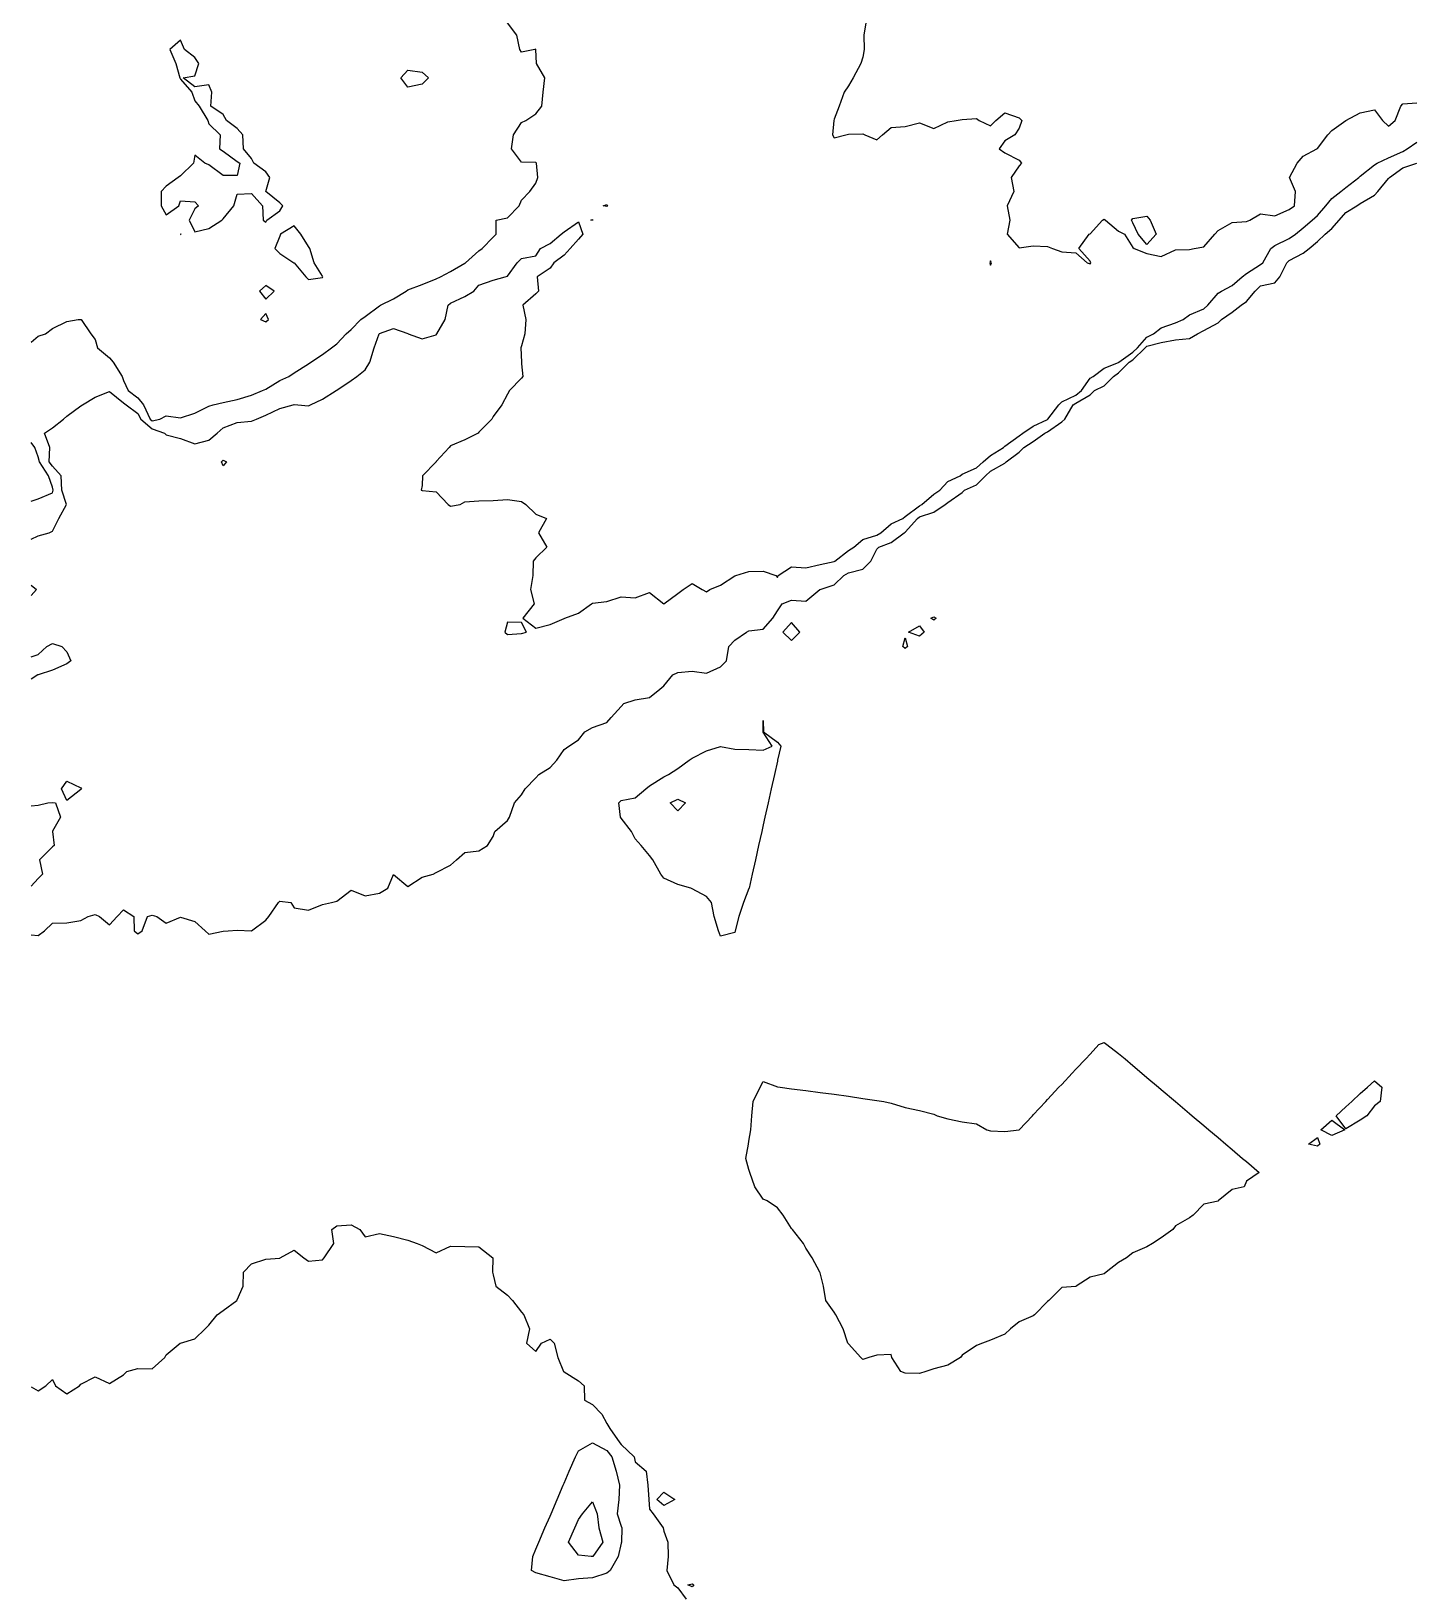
# Model space of a CAD drawing. Header units: metres. Extents: x 2681030 to 2681330, y 1246000 to 1246290.
# Drawn here: x 2681030 to 2681078.7, y 1246109 to 1246163.9 of the extents above; entities that cross this region are included whole.
import ezdxf

# ---------------------------------------------------------------- set-up
doc = ezdxf.new("R2010")
doc.units = ezdxf.units.M
doc.layers.add('BASIS_HOEHENLINIEN', color=8, linetype='Continuous')

msp = doc.modelspace()

# ---------------------------------------------------------------- linework, layer by layer
at = {"layer": 'BASIS_HOEHENLINIEN'}
for points, elevation in [([(2681030, 1246152.957), (2681030.25, 1246153.167), (2681030.508, 1246153.25), (2681030.75, 1246153.439), (2681031.25, 1246153.682), (2681031.653, 1246153.75), (2681031.75, 1246153.754), (2681031.753, 1246153.75), (2681032.102, 1246153.25), (2681032.25, 1246153.052), (2681032.329, 1246152.75), (2681032.75, 1246152.403), (2681032.888, 1246152.25), (2681033.194, 1246151.75), (2681033.25, 1246151.609), (2681033.41, 1246151.25), (2681033.75, 1246150.991), (2681033.955, 1246150.75), (2681034.181, 1246150.25), (2681034.25, 1246150.191), (2681034.524, 1246150.25), (2681034.75, 1246150.366), (2681035.25, 1246150.29), (2681035.75, 1246150.458), (2681036.25, 1246150.707), (2681036.402, 1246150.75), (2681036.75, 1246150.828), (2681037.25, 1246150.936), (2681037.75, 1246151.086), (2681038.136, 1246151.25), (2681038.25, 1246151.305), (2681038.75, 1246151.611), (2681039.065, 1246151.75), (2681039.25, 1246151.875), (2681039.75, 1246152.194), (2681039.835, 1246152.25), (2681040.25, 1246152.524), (2681040.56, 1246152.75), (2681040.75, 1246152.896), (2681041.08, 1246153.25), (2681041.25, 1246153.398), (2681041.594, 1246153.75), (2681041.75, 1246153.858), (2681042.25, 1246154.233), (2681042.292, 1246154.25), (2681042.75, 1246154.474), (2681043.187, 1246154.75), (2681043.25, 1246154.793), (2681043.75, 1246154.981), (2681044.25, 1246155.182), (2681044.397, 1246155.25), (2681044.75, 1246155.441), (2681045.25, 1246155.737), (2681045.272, 1246155.75), (2681045.75, 1246156.162), (2681045.859, 1246156.25), (2681046.25, 1246156.645), (2681046.353, 1246156.75), (2681046.357, 1246157.25), (2681046.75, 1246157.322), (2681047.161, 1246157.75), (2681047.25, 1246157.954), (2681047.541, 1246158.25), (2681047.75, 1246158.547), (2681047.823, 1246158.75), (2681047.771, 1246159.25), (2681047.75, 1246159.275), (2681047.25, 1246159.288), (2681046.897, 1246159.75), (2681046.961, 1246160.25), (2681047.25, 1246160.676), (2681047.399, 1246160.75), (2681047.75, 1246160.985), (2681047.96, 1246161.25), (2681048.005, 1246161.75), (2681048.073, 1246162.25), (2681047.77, 1246162.75), (2681047.755, 1246163.25), (2681047.75, 1246163.257), (2681047.714, 1246163.25), (2681047.25, 1246163.157), (2681047.189, 1246163.25), (2681047.089, 1246163.75), (2681046.75, 1246164.191)], 430.5), ([(2681059.371, 1246164.25), (2681059.286, 1246163.75), (2681059.307, 1246163.25), (2681059.25, 1246162.976), (2681059.183, 1246162.75), (2681058.912, 1246162.25), (2681058.75, 1246161.964), (2681058.6, 1246161.75), (2681058.424, 1246161.25), (2681058.25, 1246160.794), (2681058.236, 1246160.75), (2681058.186, 1246160.25), (2681058.25, 1246160.141), (2681058.657, 1246160.25), (2681058.75, 1246160.271), (2681059.25, 1246160.278), (2681059.325, 1246160.25), (2681059.75, 1246160.071), (2681059.945, 1246160.25), (2681060.25, 1246160.509), (2681060.75, 1246160.54), (2681061.25, 1246160.664), (2681061.75, 1246160.474), (2681062.25, 1246160.707), (2681062.543, 1246160.75), (2681062.75, 1246160.783), (2681063.25, 1246160.815), (2681063.346, 1246160.75), (2681063.75, 1246160.562), (2681063.936, 1246160.75), (2681064.25, 1246161.018), (2681064.75, 1246160.847), (2681064.846, 1246160.75), (2681064.75, 1246160.476), (2681064.608, 1246160.25), (2681064.25, 1246160.031), (2681064.056, 1246159.75), (2681064.25, 1246159.61), (2681064.75, 1246159.359), (2681064.831, 1246159.25), (2681064.75, 1246159.151), (2681064.468, 1246158.75), (2681064.563, 1246158.25), (2681064.331, 1246157.75), (2681064.424, 1246157.25), (2681064.338, 1246156.75), (2681064.75, 1246156.272), (2681065.25, 1246156.34), (2681065.75, 1246156.314), (2681065.922, 1246156.25), (2681066.25, 1246156.131), (2681066.75, 1246156.091), (2681067.15, 1246155.75), (2681067.25, 1246155.71), (2681067.279, 1246155.75), (2681067.25, 1246155.809), (2681066.849, 1246156.25), (2681067.217, 1246156.75), (2681067.25, 1246156.765), (2681067.692, 1246157.25), (2681067.75, 1246157.277), (2681067.791, 1246157.25), (2681068.25, 1246156.863), (2681068.455, 1246156.75), (2681068.75, 1246156.285), (2681068.806, 1246156.25), (2681069.25, 1246156.076), (2681069.75, 1246155.962), (2681070.25, 1246156.201), (2681070.75, 1246156.216), (2681070.912, 1246156.25), (2681071.25, 1246156.313), (2681071.634, 1246156.75), (2681071.75, 1246156.883), (2681072.25, 1246157.167), (2681072.75, 1246157.204), (2681072.875, 1246157.25), (2681073.25, 1246157.464), (2681073.75, 1246157.398), (2681074.25, 1246157.618), (2681074.445, 1246157.75), (2681074.47, 1246158.25), (2681074.27, 1246158.75), (2681074.532, 1246159.25), (2681074.75, 1246159.498), (2681075.222, 1246159.75), (2681075.25, 1246159.769), (2681075.616, 1246160.25), (2681075.75, 1246160.394), (2681076.25, 1246160.75), (2681076.25, 1246160.75), (2681076.75, 1246161.025), (2681077.25, 1246161.121), (2681077.537, 1246160.75), (2681077.75, 1246160.556), (2681077.978, 1246160.75), (2681078.182, 1246161.25), (2681078.25, 1246161.339), (2681078.75, 1246161.376)], 430.5), ([(2681038.25, 1246157.178), (2681038.287, 1246157.25), (2681038.75, 1246157.577), (2681038.846, 1246157.75), (2681038.75, 1246157.852), (2681038.254, 1246158.25), (2681038.396, 1246158.75), (2681038.25, 1246158.95), (2681037.834, 1246159.25), (2681037.75, 1246159.414), (2681037.463, 1246159.75), (2681037.447, 1246160.25), (2681037.25, 1246160.469), (2681036.872, 1246160.75), (2681036.75, 1246160.965), (2681036.318, 1246161.25), (2681036.354, 1246161.75), (2681036.25, 1246162.004), (2681035.75, 1246161.93), (2681035.349, 1246162.25), (2681035.75, 1246162.327), (2681035.897, 1246162.75), (2681035.75, 1246162.965), (2681035.395, 1246163.25), (2681035.25, 1246163.58), (2681034.876, 1246163.25), (2681035.091, 1246162.75), (2681035.226, 1246162.25), (2681035.25, 1246162.199), (2681035.648, 1246161.75), (2681035.75, 1246161.446), (2681035.905, 1246161.25), (2681036.213, 1246160.75), (2681036.25, 1246160.628), (2681036.641, 1246160.25), (2681036.62, 1246159.75), (2681036.75, 1246159.674), (2681037.25, 1246159.31), (2681037.336, 1246159.25), (2681037.25, 1246158.812), (2681036.75, 1246158.816), (2681036.25, 1246159.197), (2681036.11, 1246159.25), (2681035.75, 1246159.527), (2681035.703, 1246159.25), (2681035.25, 1246158.803), (2681035.165, 1246158.75), (2681034.75, 1246158.436), (2681034.569, 1246158.25), (2681034.567, 1246157.75), (2681034.75, 1246157.427), (2681035.192, 1246157.75), (2681035.25, 1246157.921), (2681035.75, 1246157.887), (2681035.889, 1246157.75), (2681035.75, 1246157.642), (2681035.562, 1246157.25), (2681035.75, 1246156.833), (2681036.25, 1246156.95), (2681036.707, 1246157.25), (2681036.75, 1246157.296), (2681037.132, 1246157.75), (2681037.25, 1246158.159), (2681037.75, 1246158.183), (2681038.131, 1246157.75), (2681038.165, 1246157.25), (2681038.25, 1246157.178)], 430), ([(2681043.978, 1246162.25), (2681043.75, 1246162.034), (2681043.25, 1246161.923), (2681043.004, 1246162.25), (2681043.25, 1246162.518), (2681043.75, 1246162.455), (2681043.978, 1246162.25)], 430.5), ([(2681030, 1246146.031), (2681030.25, 1246146.138), (2681030.627, 1246146.25), (2681030.75, 1246146.306), (2681030.969, 1246146.75), (2681031.239, 1246147.25), (2681031.073, 1246147.75), (2681031.055, 1246148.25), (2681030.75, 1246148.598), (2681030.637, 1246148.75), (2681030.652, 1246149.25), (2681030.469, 1246149.75), (2681030.75, 1246149.937), (2681031.14, 1246150.25), (2681031.25, 1246150.353), (2681031.75, 1246150.718), (2681031.808, 1246150.75), (2681032.25, 1246151.017), (2681032.75, 1246151.221), (2681033.25, 1246150.815), (2681033.342, 1246150.75), (2681033.75, 1246150.443), (2681033.852, 1246150.25), (2681034.25, 1246149.909), (2681034.688, 1246149.75), (2681034.75, 1246149.692), (2681035.25, 1246149.563), (2681035.75, 1246149.383), (2681036.25, 1246149.512), (2681036.542, 1246149.75), (2681036.75, 1246149.938), (2681037.25, 1246150.124), (2681037.75, 1246150.177), (2681037.929, 1246150.25), (2681038.25, 1246150.389), (2681038.75, 1246150.623), (2681039.212, 1246150.75), (2681039.25, 1246150.758), (2681039.377, 1246150.75), (2681039.75, 1246150.72), (2681039.83, 1246150.75), (2681040.25, 1246150.955), (2681040.722, 1246151.25), (2681040.75, 1246151.269), (2681041.25, 1246151.611), (2681041.46, 1246151.75), (2681041.75, 1246151.987), (2681041.915, 1246152.25), (2681042.064, 1246152.75), (2681042.235, 1246153.25), (2681042.25, 1246153.265), (2681042.75, 1246153.437), (2681043.25, 1246153.256), (2681043.265, 1246153.25), (2681043.75, 1246153.067), (2681044.25, 1246153.218), (2681044.273, 1246153.25), (2681044.566, 1246153.75), (2681044.662, 1246154.25), (2681044.75, 1246154.327), (2681045.25, 1246154.564), (2681045.575, 1246154.75), (2681045.75, 1246154.957), (2681046.25, 1246155.131), (2681046.669, 1246155.25), (2681046.75, 1246155.271), (2681047.092, 1246155.75), (2681047.25, 1246155.901), (2681047.75, 1246155.992), (2681047.915, 1246156.25), (2681048.25, 1246156.42), (2681048.638, 1246156.75), (2681048.75, 1246156.835), (2681049.25, 1246157.187), (2681049.4, 1246156.75), (2681049.25, 1246156.574), (2681048.957, 1246156.25), (2681048.75, 1246156.018), (2681048.38, 1246155.75), (2681048.25, 1246155.553), (2681047.797, 1246155.25), (2681047.842, 1246154.75), (2681047.75, 1246154.656), (2681047.29, 1246154.25), (2681047.399, 1246153.75), (2681047.366, 1246153.25), (2681047.25, 1246152.826), (2681047.228, 1246152.75), (2681047.245, 1246152.25), (2681047.25, 1246152.198), (2681047.294, 1246151.75), (2681047.25, 1246151.683), (2681046.822, 1246151.25), (2681046.75, 1246151.13), (2681046.559, 1246150.75), (2681046.25, 1246150.342), (2681046.2, 1246150.25), (2681045.75, 1246149.791), (2681045.719, 1246149.75), (2681045.25, 1246149.525), (2681044.75, 1246149.306), (2681044.698, 1246149.25), (2681044.25, 1246148.758), (2681044.242, 1246148.75), (2681043.768, 1246148.25), (2681043.75, 1246147.911), (2681043.723, 1246147.75), (2681043.75, 1246147.738), (2681044.25, 1246147.688), (2681044.667, 1246147.25), (2681044.75, 1246147.187), (2681045.095, 1246147.25), (2681045.25, 1246147.343), (2681045.75, 1246147.38), (2681046.25, 1246147.388), (2681046.75, 1246147.423), (2681047.25, 1246147.355), (2681047.399, 1246147.25), (2681047.75, 1246146.907), (2681048.129, 1246146.75), (2681047.842, 1246146.25), (2681048.134, 1246145.75), (2681047.75, 1246145.367), (2681047.656, 1246145.25), (2681047.651, 1246144.75), (2681047.562, 1246144.25), (2681047.694, 1246143.75), (2681047.298, 1246143.25), (2681047.75, 1246142.9), (2681048.25, 1246143.026), (2681048.75, 1246143.236), (2681048.774, 1246143.25), (2681049.25, 1246143.423), (2681049.714, 1246143.75), (2681049.75, 1246143.778), (2681050.25, 1246143.836), (2681050.75, 1246143.998), (2681051.25, 1246143.967), (2681051.75, 1246144.149), (2681052.25, 1246143.756), (2681052.75, 1246144.11), (2681052.934, 1246144.25), (2681053.25, 1246144.465), (2681053.604, 1246144.25), (2681053.75, 1246144.168), (2681053.874, 1246144.25), (2681054.25, 1246144.408), (2681054.75, 1246144.734), (2681054.793, 1246144.75), (2681055.25, 1246144.885), (2681055.75, 1246144.905), (2681056.198, 1246144.75), (2681056.25, 1246144.678), (2681056.272, 1246144.75), (2681056.75, 1246145.048), (2681057.25, 1246145.013), (2681057.75, 1246145.14), (2681058.25, 1246145.24), (2681058.265, 1246145.25), (2681058.75, 1246145.63), (2681058.933, 1246145.75), (2681059.25, 1246146.012), (2681059.75, 1246146.165), (2681059.883, 1246146.25), (2681060.25, 1246146.57), (2681060.66, 1246146.75), (2681060.75, 1246146.828), (2681061.25, 1246147.203), (2681061.336, 1246147.25), (2681061.75, 1246147.608), (2681061.963, 1246147.75), (2681062.25, 1246148.05), (2681062.677, 1246148.25), (2681062.75, 1246148.313), (2681063.25, 1246148.537), (2681063.483, 1246148.75), (2681063.75, 1246148.965), (2681064.206, 1246149.25), (2681064.25, 1246149.296), (2681064.75, 1246149.66), (2681064.881, 1246149.75), (2681065.25, 1246149.996), (2681065.75, 1246150.234), (2681065.769, 1246150.25), (2681066.146, 1246150.75), (2681066.25, 1246150.856), (2681066.75, 1246151.095), (2681066.942, 1246151.25), (2681067.25, 1246151.692), (2681067.361, 1246151.75), (2681067.75, 1246152.035), (2681068.25, 1246152.244), (2681068.256, 1246152.25), (2681068.75, 1246152.597), (2681068.913, 1246152.75), (2681069.25, 1246153.129), (2681069.48, 1246153.25), (2681069.75, 1246153.462), (2681070.25, 1246153.63), (2681070.521, 1246153.75), (2681070.75, 1246153.913), (2681071.25, 1246154.127), (2681071.393, 1246154.25), (2681071.75, 1246154.677), (2681071.871, 1246154.75), (2681072.25, 1246154.952), (2681072.6, 1246155.25), (2681072.75, 1246155.374), (2681073.25, 1246155.683), (2681073.329, 1246155.75), (2681073.608, 1246156.25), (2681073.75, 1246156.352), (2681074.25, 1246156.597), (2681074.481, 1246156.75), (2681074.75, 1246156.972), (2681075.061, 1246157.25), (2681075.25, 1246157.414), (2681075.545, 1246157.75), (2681075.75, 1246158.007), (2681076.074, 1246158.25), (2681076.25, 1246158.392), (2681076.698, 1246158.75), (2681076.75, 1246158.787), (2681077.25, 1246159.188), (2681077.348, 1246159.25), (2681077.75, 1246159.436), (2681078.25, 1246159.659), (2681078.407, 1246159.75), (2681078.75, 1246159.99)], 431), ([(2681030, 1246132.108), (2681030.25, 1246132.087), (2681030.469, 1246132.25), (2681030.75, 1246132.524), (2681031.25, 1246132.537), (2681031.75, 1246132.619), (2681032.002, 1246132.75), (2681032.25, 1246132.821), (2681032.404, 1246132.75), (2681032.75, 1246132.465), (2681033.02, 1246132.75), (2681033.25, 1246132.985), (2681033.606, 1246132.75), (2681033.627, 1246132.25), (2681033.75, 1246132.149), (2681033.898, 1246132.25), (2681034.09, 1246132.75), (2681034.25, 1246132.797), (2681034.418, 1246132.75), (2681034.75, 1246132.522), (2681035.25, 1246132.727), (2681035.75, 1246132.576), (2681036.114, 1246132.25), (2681036.25, 1246132.139), (2681036.75, 1246132.238), (2681036.93, 1246132.25), (2681037.25, 1246132.269), (2681037.75, 1246132.253), (2681038.25, 1246132.626), (2681038.359, 1246132.75), (2681038.7, 1246133.25), (2681038.75, 1246133.294), (2681039.132, 1246133.25), (2681039.25, 1246133.062), (2681039.75, 1246132.98), (2681040.25, 1246133.176), (2681040.569, 1246133.25), (2681040.75, 1246133.297), (2681041.25, 1246133.684), (2681041.75, 1246133.486), (2681042.25, 1246133.576), (2681042.543, 1246133.75), (2681042.75, 1246134.232), (2681043.25, 1246133.813), (2681043.75, 1246134.138), (2681044.14, 1246134.25), (2681044.25, 1246134.302), (2681044.75, 1246134.557), (2681044.966, 1246134.75), (2681045.25, 1246135.012), (2681045.75, 1246135.07), (2681046.047, 1246135.25), (2681046.25, 1246135.572), (2681046.31, 1246135.75), (2681046.75, 1246136.126), (2681046.826, 1246136.25), (2681046.999, 1246136.75), (2681047.25, 1246137.03), (2681047.38, 1246137.25), (2681047.75, 1246137.63), (2681047.857, 1246137.75), (2681048.25, 1246137.998), (2681048.485, 1246138.25), (2681048.75, 1246138.625), (2681048.913, 1246138.75), (2681049.25, 1246138.971), (2681049.476, 1246139.25), (2681049.75, 1246139.408), (2681050.25, 1246139.573), (2681050.405, 1246139.75), (2681050.75, 1246140.143), (2681050.849, 1246140.25), (2681051.25, 1246140.372), (2681051.75, 1246140.46), (2681052.11, 1246140.75), (2681052.25, 1246140.867), (2681052.573, 1246141.25), (2681052.75, 1246141.336), (2681053.25, 1246141.378), (2681053.75, 1246141.315), (2681054.25, 1246141.537), (2681054.461, 1246141.75), (2681054.539, 1246142.25), (2681054.75, 1246142.472), (2681055.168, 1246142.75), (2681055.25, 1246142.799), (2681055.75, 1246142.855), (2681056.091, 1246143.25), (2681056.25, 1246143.506), (2681056.416, 1246143.75), (2681056.75, 1246143.885), (2681057.25, 1246143.844), (2681057.738, 1246144.25), (2681057.75, 1246144.259), (2681058.25, 1246144.421), (2681058.588, 1246144.75), (2681058.75, 1246144.842), (2681059.25, 1246144.972), (2681059.531, 1246145.25), (2681059.75, 1246145.675), (2681059.816, 1246145.75), (2681060.25, 1246145.91), (2681060.705, 1246146.25), (2681060.75, 1246146.273), (2681061.173, 1246146.75), (2681061.25, 1246146.815), (2681061.75, 1246146.973), (2681062.152, 1246147.25), (2681062.25, 1246147.315), (2681062.75, 1246147.669), (2681062.832, 1246147.75), (2681063.25, 1246147.939), (2681063.572, 1246148.25), (2681063.75, 1246148.414), (2681064.25, 1246148.702), (2681064.296, 1246148.75), (2681064.75, 1246149.089), (2681064.914, 1246149.25), (2681065.25, 1246149.459), (2681065.662, 1246149.75), (2681065.75, 1246149.796), (2681066.25, 1246150.148), (2681066.359, 1246150.25), (2681066.658, 1246150.75), (2681066.75, 1246150.804), (2681067.25, 1246151.102), (2681067.406, 1246151.25), (2681067.75, 1246151.424), (2681068.068, 1246151.75), (2681068.25, 1246151.877), (2681068.629, 1246152.25), (2681068.75, 1246152.335), (2681069.19, 1246152.75), (2681069.25, 1246152.818), (2681069.75, 1246152.946), (2681070.25, 1246153.039), (2681070.75, 1246153.082), (2681071.024, 1246153.25), (2681071.25, 1246153.368), (2681071.75, 1246153.639), (2681071.868, 1246153.75), (2681072.25, 1246154.011), (2681072.562, 1246154.25), (2681072.75, 1246154.386), (2681073.059, 1246154.75), (2681073.25, 1246154.937), (2681073.75, 1246155.038), (2681073.922, 1246155.25), (2681074.17, 1246155.75), (2681074.25, 1246155.825), (2681074.75, 1246156.087), (2681074.959, 1246156.25), (2681075.25, 1246156.493), (2681075.516, 1246156.75), (2681075.75, 1246156.953), (2681076.011, 1246157.25), (2681076.25, 1246157.514), (2681076.638, 1246157.75), (2681076.75, 1246157.827), (2681077.25, 1246158.126), (2681077.368, 1246158.25), (2681077.75, 1246158.711), (2681077.782, 1246158.75), (2681078.25, 1246159.081), (2681078.743, 1246159.25)], 431.5), ([(2681050.274, 1246157.75), (2681050.25, 1246157.725), (2681050.118, 1246157.75), (2681050.25, 1246157.794), (2681050.274, 1246157.75)], 431), ([(2681040.25, 1246155.233), (2681040.259, 1246155.25), (2681040.25, 1246155.276), (2681039.953, 1246155.75), (2681039.796, 1246156.25), (2681039.75, 1246156.32), (2681039.479, 1246156.75), (2681039.25, 1246157.047), (2681038.767, 1246156.75), (2681038.75, 1246156.68), (2681038.569, 1246156.25), (2681038.75, 1246156.069), (2681039.236, 1246155.75), (2681039.25, 1246155.739), (2681039.665, 1246155.25), (2681039.75, 1246155.155), (2681040.25, 1246155.233)], 430), ([(2681049.753, 1246157.25), (2681049.75, 1246157.246), (2681049.686, 1246157.25), (2681049.75, 1246157.271), (2681049.753, 1246157.25)], 431), ([(2681069.571, 1246156.75), (2681069.25, 1246156.385), (2681068.941, 1246156.75), (2681068.75, 1246157.154), (2681068.705, 1246157.25), (2681068.75, 1246157.304), (2681069.25, 1246157.38), (2681069.366, 1246157.25), (2681069.571, 1246156.75)], 430.5), ([(2681035.25, 1246156.745), (2681035.269, 1246156.75), (2681035.25, 1246156.752), (2681035.248, 1246156.75), (2681035.25, 1246156.745)], 430), ([(2681063.75, 1246155.662), (2681063.784, 1246155.75), (2681063.75, 1246155.819), (2681063.717, 1246155.75), (2681063.75, 1246155.662)], 430.5), ([(2681038.25, 1246154.471), (2681038.549, 1246154.75), (2681038.25, 1246154.953), (2681038.033, 1246154.75), (2681038.25, 1246154.471)], 430), ([(2681038.25, 1246153.671), (2681038.343, 1246153.75), (2681038.25, 1246153.957), (2681038.061, 1246153.75), (2681038.25, 1246153.671)], 430), ([(2681030, 1246147.357), (2681030.25, 1246147.441), (2681030.75, 1246147.661), (2681030.77, 1246147.75), (2681030.75, 1246147.856), (2681030.612, 1246148.25), (2681030.295, 1246148.75), (2681030.25, 1246148.926), (2681030.128, 1246149.25), (2681030, 1246149.43)], 430.5), ([(2681036.867, 1246148.75), (2681036.75, 1246148.605), (2681036.693, 1246148.75), (2681036.75, 1246148.806), (2681036.867, 1246148.75)], 431.5), ([(2681030, 1246144.404), (2681030.189, 1246144.25), (2681030, 1246144.047)], 431.5), ([(2681061.836, 1246143.25), (2681061.75, 1246143.183), (2681061.647, 1246143.25), (2681061.75, 1246143.289), (2681061.836, 1246143.25)], 432), ([(2681047.25, 1246142.713), (2681047.426, 1246142.75), (2681047.25, 1246143.093), (2681046.75, 1246143.105), (2681046.657, 1246142.75), (2681046.75, 1246142.668), (2681047.25, 1246142.713)], 431), ([(2681056.75, 1246142.464), (2681057.043, 1246142.75), (2681056.75, 1246143.097), (2681056.444, 1246142.75), (2681056.75, 1246142.464)], 431.5), ([(2681061.414, 1246142.75), (2681061.25, 1246142.61), (2681060.863, 1246142.75), (2681061.25, 1246142.976), (2681061.414, 1246142.75)], 432), ([(2681030, 1246141.883), (2681030.25, 1246141.973), (2681030.547, 1246142.25), (2681030.75, 1246142.358), (2681031.071, 1246142.25), (2681031.25, 1246142.067), (2681031.393, 1246141.75), (2681031.25, 1246141.636), (2681030.75, 1246141.423), (2681030.25, 1246141.259), (2681030.23, 1246141.25)], 431.5), ([(2681060.825, 1246142.25), (2681060.75, 1246142.183), (2681060.667, 1246142.25), (2681060.75, 1246142.554), (2681060.825, 1246142.25)], 432), ([(2681030.23, 1246141.25), (2681030, 1246141.101)], 431.5), ([(2681054.763, 1246132.25), (2681054.75, 1246132.192), (2681054.25, 1246132.06), (2681054.172, 1246132.25), (2681054.027, 1246132.75), (2681053.934, 1246133.25), (2681053.75, 1246133.458), (2681053.25, 1246133.73), (2681053.206, 1246133.75), (2681052.75, 1246133.878), (2681052.25, 1246134.105), (2681052.149, 1246134.25), (2681051.865, 1246134.75), (2681051.75, 1246134.904), (2681051.457, 1246135.25), (2681051.25, 1246135.489), (2681051.116, 1246135.75), (2681050.75, 1246136.214), (2681050.728, 1246136.25), (2681050.675, 1246136.75), (2681050.75, 1246136.834), (2681051.25, 1246136.925), (2681051.621, 1246137.25), (2681051.75, 1246137.349), (2681052.25, 1246137.665), (2681052.417, 1246137.75), (2681052.75, 1246137.961), (2681053.144, 1246138.25), (2681053.25, 1246138.328), (2681053.75, 1246138.581), (2681054.25, 1246138.733), (2681054.75, 1246138.638), (2681055.25, 1246138.627), (2681055.75, 1246138.608), (2681056.065, 1246138.75), (2681055.75, 1246139.242), (2681055.745, 1246139.25), (2681055.75, 1246139.645), (2681055.755, 1246139.25), (2681056.25, 1246138.89), (2681056.369, 1246138.75), (2681056.258, 1246138.25), (2681056.25, 1246138.217), (2681056.146, 1246137.75), (2681056.034, 1246137.25), (2681055.923, 1246136.75), (2681055.811, 1246136.25), (2681055.75, 1246135.977), (2681055.699, 1246135.75), (2681055.588, 1246135.25), (2681055.476, 1246134.75), (2681055.364, 1246134.25), (2681055.253, 1246133.75), (2681055.25, 1246133.738), (2681055.054, 1246133.25), (2681054.894, 1246132.75), (2681054.763, 1246132.25)], 432), ([(2681031.764, 1246137.25), (2681031.75, 1246137.217), (2681031.25, 1246136.83), (2681031.069, 1246137.25), (2681031.25, 1246137.516), (2681031.75, 1246137.277), (2681031.764, 1246137.25)], 431.5), ([(2681030, 1246136.644), (2681030.25, 1246136.668), (2681030.58, 1246136.75), (2681030.75, 1246136.764), (2681030.856, 1246136.75), (2681031.034, 1246136.25), (2681030.75, 1246135.752), (2681030.748, 1246135.75), (2681030.75, 1246135.739), (2681030.807, 1246135.25), (2681030.75, 1246135.202), (2681030.286, 1246134.75), (2681030.401, 1246134.25), (2681030.25, 1246134.097), (2681030, 1246133.818)], 431.5), ([(2681053.015, 1246136.75), (2681052.75, 1246136.473), (2681052.476, 1246136.75), (2681052.75, 1246136.887), (2681053.015, 1246136.75)], 432.5), ([(2681061.473, 1246116.75), (2681061.25, 1246116.678), (2681060.75, 1246116.696), (2681060.588, 1246116.75), (2681060.271, 1246117.25), (2681060.25, 1246117.353), (2681059.75, 1246117.328), (2681059.464, 1246117.25), (2681059.25, 1246117.173), (2681059.18, 1246117.25), (2681058.75, 1246117.724), (2681058.731, 1246117.75), (2681058.558, 1246118.25), (2681058.306, 1246118.75), (2681058.25, 1246118.836), (2681057.954, 1246119.25), (2681057.866, 1246119.75), (2681057.75, 1246120.223), (2681057.74, 1246120.25), (2681057.477, 1246120.75), (2681057.25, 1246121.087), (2681057.17, 1246121.25), (2681056.78, 1246121.75), (2681056.75, 1246121.788), (2681056.455, 1246122.25), (2681056.25, 1246122.504), (2681055.889, 1246122.75), (2681055.75, 1246122.816), (2681055.461, 1246123.25), (2681055.278, 1246123.75), (2681055.25, 1246123.859), (2681055.136, 1246124.25), (2681055.23, 1246124.75), (2681055.25, 1246124.858), (2681055.311, 1246125.25), (2681055.347, 1246125.75), (2681055.395, 1246126.25), (2681055.644, 1246126.75), (2681055.75, 1246126.949), (2681056.25, 1246126.763), (2681056.349, 1246126.75), (2681056.75, 1246126.698), (2681057.25, 1246126.633), (2681057.75, 1246126.568), (2681058.25, 1246126.503), (2681058.75, 1246126.438), (2681059.25, 1246126.358), (2681059.75, 1246126.288), (2681059.993, 1246126.25), (2681060.25, 1246126.195), (2681060.75, 1246126.036), (2681061.25, 1246125.929), (2681061.75, 1246125.804), (2681061.874, 1246125.75), (2681062.25, 1246125.642), (2681062.75, 1246125.537), (2681063.25, 1246125.458), (2681063.616, 1246125.25), (2681063.75, 1246125.212), (2681064.25, 1246125.197), (2681064.75, 1246125.249), (2681064.755, 1246125.25), (2681065.22, 1246125.75), (2681065.25, 1246125.782), (2681065.69, 1246126.25), (2681065.75, 1246126.315), (2681066.155, 1246126.75), (2681066.25, 1246126.851), (2681066.625, 1246127.25), (2681066.75, 1246127.383), (2681067.095, 1246127.75), (2681067.25, 1246127.917), (2681067.56, 1246128.25), (2681067.75, 1246128.329), (2681067.844, 1246128.25), (2681068.25, 1246127.943), (2681068.478, 1246127.75), (2681068.75, 1246127.52), (2681069.069, 1246127.25), (2681069.25, 1246127.096), (2681069.659, 1246126.75), (2681069.75, 1246126.673), (2681070.25, 1246126.25), (2681070.25, 1246126.25), (2681070.75, 1246125.827), (2681070.841, 1246125.75), (2681071.25, 1246125.404), (2681071.431, 1246125.25), (2681071.75, 1246124.98), (2681072.022, 1246124.75), (2681072.25, 1246124.557), (2681072.613, 1246124.25), (2681072.75, 1246124.133), (2681073.203, 1246123.75), (2681072.75, 1246123.45), (2681072.668, 1246123.25), (2681072.25, 1246123.154), (2681071.76, 1246122.75), (2681071.75, 1246122.747), (2681071.25, 1246122.635), (2681070.881, 1246122.25), (2681070.75, 1246122.161), (2681070.25, 1246121.879), (2681070.16, 1246121.75), (2681069.75, 1246121.451), (2681069.441, 1246121.25), (2681069.25, 1246121.138), (2681068.75, 1246120.921), (2681068.533, 1246120.75), (2681068.25, 1246120.588), (2681067.821, 1246120.25), (2681067.75, 1246120.188), (2681067.25, 1246120.073), (2681066.755, 1246119.75), (2681066.75, 1246119.748), (2681066.25, 1246119.706), (2681065.797, 1246119.25), (2681065.75, 1246119.218), (2681065.294, 1246118.75), (2681065.25, 1246118.713), (2681064.75, 1246118.498), (2681064.453, 1246118.25), (2681064.25, 1246118.063), (2681063.75, 1246117.857), (2681063.467, 1246117.75), (2681063.25, 1246117.672), (2681062.75, 1246117.325), (2681062.694, 1246117.25), (2681062.25, 1246116.975), (2681061.75, 1246116.85), (2681061.473, 1246116.75)], 432), ([(2681076.988, 1246125.75), (2681076.75, 1246125.588), (2681076.25, 1246125.292), (2681075.911, 1246125.75), (2681076.25, 1246126.066), (2681076.455, 1246126.25), (2681076.75, 1246126.525), (2681077.011, 1246126.75), (2681077.25, 1246126.972), (2681077.516, 1246126.75), (2681077.452, 1246126.25), (2681077.25, 1246126.093), (2681076.988, 1246125.75)], 432), ([(2681076.209, 1246125.25), (2681075.75, 1246125.048), (2681075.369, 1246125.25), (2681075.75, 1246125.593), (2681076.209, 1246125.25)], 432), ([(2681075.329, 1246124.75), (2681075.25, 1246124.673), (2681074.93, 1246124.75), (2681075.25, 1246124.986), (2681075.329, 1246124.75)], 432), ([(2681030, 1246116.216), (2681030.25, 1246116.076), (2681030.515, 1246116.25), (2681030.75, 1246116.472), (2681030.853, 1246116.25), (2681031.25, 1246115.971), (2681031.7, 1246116.25), (2681031.75, 1246116.312), (2681032.25, 1246116.56), (2681032.75, 1246116.336), (2681033.25, 1246116.634), (2681033.366, 1246116.75), (2681033.75, 1246116.855), (2681034.25, 1246116.849), (2681034.695, 1246117.25), (2681034.75, 1246117.334), (2681035.236, 1246117.75), (2681035.25, 1246117.754), (2681035.75, 1246117.906), (2681036.118, 1246118.25), (2681036.25, 1246118.38), (2681036.546, 1246118.75), (2681036.75, 1246118.893), (2681037.239, 1246119.25), (2681037.25, 1246119.276), (2681037.461, 1246119.75), (2681037.471, 1246120.25), (2681037.75, 1246120.542), (2681038.25, 1246120.7), (2681038.75, 1246120.742), (2681038.758, 1246120.75), (2681039.25, 1246121.016), (2681039.59, 1246120.75), (2681039.75, 1246120.635), (2681040.25, 1246120.686), (2681040.3, 1246120.75), (2681040.65, 1246121.25), (2681040.572, 1246121.75), (2681040.75, 1246121.873), (2681041.25, 1246121.906), (2681041.564, 1246121.75), (2681041.75, 1246121.495), (2681042.25, 1246121.606), (2681042.75, 1246121.497), (2681043.25, 1246121.371), (2681043.575, 1246121.25), (2681043.75, 1246121.18), (2681044.25, 1246120.927), (2681044.75, 1246121.167), (2681045.25, 1246121.148), (2681045.75, 1246121.132), (2681046.244, 1246120.75), (2681046.233, 1246120.25), (2681046.25, 1246120.151), (2681046.339, 1246119.75), (2681046.75, 1246119.435), (2681046.925, 1246119.25), (2681047.25, 1246118.836), (2681047.335, 1246118.75), (2681047.53, 1246118.25), (2681047.421, 1246117.75), (2681047.75, 1246117.46), (2681047.952, 1246117.75), (2681048.25, 1246117.893), (2681048.4, 1246117.75), (2681048.524, 1246117.25), (2681048.727, 1246116.75), (2681048.75, 1246116.738), (2681049.25, 1246116.428), (2681049.455, 1246116.25), (2681049.465, 1246115.75), (2681049.75, 1246115.595), (2681050.069, 1246115.25), (2681050.25, 1246114.922), (2681050.352, 1246114.75), (2681050.71, 1246114.25), (2681050.75, 1246114.19), (2681051.214, 1246113.75), (2681051.25, 1246113.571), (2681051.634, 1246113.25), (2681051.694, 1246112.75), (2681051.727, 1246112.25), (2681051.75, 1246111.908), (2681051.875, 1246111.75), (2681052.234, 1246111.25), (2681052.25, 1246111.139), (2681052.397, 1246110.75), (2681052.403, 1246110.25), (2681052.356, 1246109.75), (2681052.601, 1246109.25), (2681052.75, 1246109.142), (2681053.043, 1246108.75)], 432), ([(2681050.362, 1246109.75), (2681050.25, 1246109.657), (2681049.75, 1246109.501), (2681049.25, 1246109.464), (2681048.75, 1246109.387), (2681048.25, 1246109.528), (2681047.75, 1246109.674), (2681047.6, 1246109.75), (2681047.642, 1246110.25), (2681047.75, 1246110.501), (2681047.857, 1246110.75), (2681048.072, 1246111.25), (2681048.25, 1246111.666), (2681048.286, 1246111.75), (2681048.501, 1246112.25), (2681048.715, 1246112.75), (2681048.75, 1246112.831), (2681048.93, 1246113.25), (2681049.145, 1246113.75), (2681049.25, 1246113.965), (2681049.75, 1246114.248), (2681050.25, 1246113.979), (2681050.426, 1246113.75), (2681050.583, 1246113.25), (2681050.692, 1246112.75), (2681050.671, 1246112.25), (2681050.609, 1246111.75), (2681050.75, 1246111.318), (2681050.781, 1246111.25), (2681050.76, 1246110.75), (2681050.75, 1246110.713), (2681050.652, 1246110.25), (2681050.362, 1246109.75)], 432.5), ([(2681052.639, 1246112.25), (2681052.25, 1246112.046), (2681052.006, 1246112.25), (2681052.25, 1246112.504), (2681052.639, 1246112.25)], 432), ([(2681049.755, 1246110.25), (2681049.75, 1246110.247), (2681049.693, 1246110.25), (2681049.25, 1246110.292), (2681048.906, 1246110.75), (2681049.12, 1246111.25), (2681049.25, 1246111.552), (2681049.392, 1246111.75), (2681049.75, 1246112.174), (2681049.911, 1246111.75), (2681049.969, 1246111.25), (2681050.113, 1246110.75), (2681049.755, 1246110.25)], 433), ([(2681053.313, 1246109.25), (2681053.25, 1246109.176), (2681053.095, 1246109.25), (2681053.25, 1246109.282), (2681053.313, 1246109.25)], 432)]:
    msp.add_lwpolyline(points, dxfattribs=dict(at, elevation=elevation))

doc.saveas('drawing.dxf')
